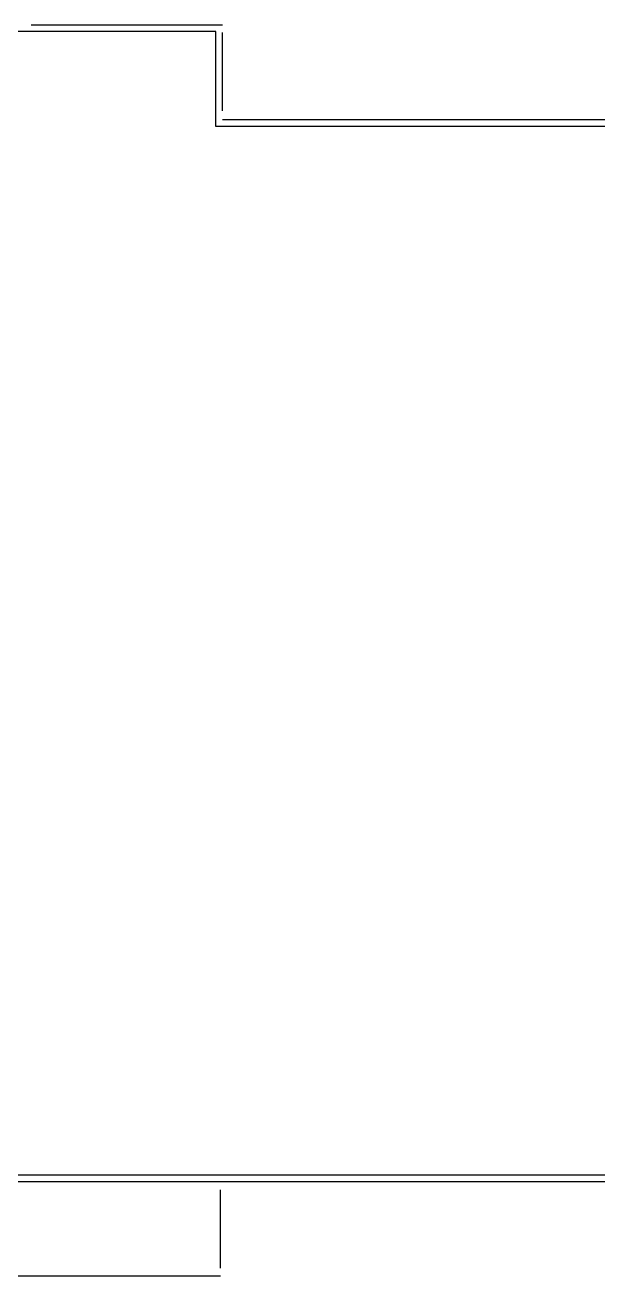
# Model space of a CAD drawing. Header units: millimetres. Extents: x 209 to 37396, y 105 to 19896.
# Drawn here: x 14874 to 23935, y 111 to 19896 of the extents above; entities that cross this region are included whole.
import ezdxf

# ---------------------------------------------------------------- set-up
doc = ezdxf.new("R2010")
doc.units = ezdxf.units.MM
for name, color, linetype in [('ALFEIZAR (NO PASANTE)', 7, 'Continuous'), ('ALFEIZAR (PASANTE)', 7, 'Continuous'), ('DINTEL (NO PASANTE)', 7, 'Continuous'), ('DINTEL (PASANTE)', 7, 'Continuous'), ('DURMIENTE (NO PASANTE)', 7, 'Continuous'), ('INPUT ARISTAS SUP. FORJADOS', 7, 'Continuous'), ('LÍNEA COTA DE NIVEL (NO PASANTE)', 7, 'Continuous'), ('LÍNEA COTA DE NIVEL (PASANTE)', 7, 'Continuous'), ('MONTANTES CORTOS (NO PASANTE)', 7, 'Continuous'), ('MONTANTES CORTOS (PASANTE)', 7, 'Continuous'), ('MONTANTES DE ESQUINA (NO PASANTE)', 7, 'Continuous'), ('MONTANTES DE ESQUINA (PASANTE)', 7, 'Continuous'), ('MONTANTES LARGOS (NO PASANTE)', 7, 'Continuous'), ('MONTANTES LARGOS (PASANTE)', 7, 'Continuous'), ('MONTANTES SIMPLES HUECOS (NO PASANTE)', 7, 'Continuous'), ('MONTANTES SIMPLES HUECOS (PASANTE)', 7, 'Continuous'), ('MONTANTES UNION (PASANTE)', 7, 'Continuous'), ('TESTERO (NO PASANTE)', 7, 'Continuous'), ('TESTERO (PASANTE)', 7, 'Continuous')]:
    doc.layers.add(name, color=color, linetype=linetype)
doc.layers.add('DURMIENTE (PASANTE)', color=7, linetype='Continuous', plot=False)

msp = doc.modelspace()

# ---------------------------------------------------------------- linework, layer by layer
at = {"layer": 'ALFEIZAR (NO PASANTE)', "color": 212, "true_color": 0xe300e3}
for p, q in [((17964, 379, 4065), (17964, 1389, 4065)), ((15421, 111, 4115), (17031, 111, 4115))]:
    msp.add_line(p, q, dxfattribs=at)
at = {"layer": 'ALFEIZAR (PASANTE)', "color": 212, "true_color": 0xe300e3}
for p, q in [((17056, 19896, 4090), (15446, 19896, 4090)), ((17056, 19896, 14440), (15446, 19896, 14440)), ((17056, 19896, 17890), (15446, 19896, 17890)), ((17996, 18538, 3990), (17996, 19548, 3990)), ((20129, 18396, 3990), (18519, 18396, 3990)), ((23398, 18396, 15290), (21288, 18396, 15290)), ((23398, 18396, 8390), (21288, 18396, 8390)), ((23398, 18396, 4940), (21288, 18396, 4940)), ((15243, 1604, 18740), (17353, 1604, 18740)), ((15243, 1604, 11840), (17353, 1604, 11840)), ((18102, 1604, 15290), (20212, 1604, 15290)), ((18102, 1604, 8390), (20212, 1604, 8390)), ((18102, 1604, 4940), (20212, 1604, 4940)), ((21288, 1604, 15290), (23398, 1604, 15290)), ((21288, 1604, 8390), (23398, 1604, 8390)), ((21288, 1604, 4940), (23398, 1604, 4940))]:
    msp.add_line(p, q, dxfattribs=at)
at = {"layer": 'DINTEL (NO PASANTE)', "color": 181, "true_color": 0xa18eff}
for p, q in [((17964, 379, 6525), (17964, 1389, 6525)), ((15421, 111, 6525), (17031, 111, 6525))]:
    msp.add_line(p, q, dxfattribs=at)
at = {"layer": 'DINTEL (PASANTE)', "color": 181, "true_color": 0xa18eff}
for p, q in [((17056, 19896, 6475), (15446, 19896, 6475)), ((17056, 19896, 16825), (15446, 19896, 16825)), ((17056, 19896, 13375), (15446, 19896, 13375)), ((17056, 19896, 9925), (15446, 19896, 9925)), ((17056, 19896, 20275), (15446, 19896, 20275)), ((17996, 18538, 6475), (17996, 19548, 6475)), ((17996, 18538, 16835), (17996, 19548, 16835)), ((17996, 18538, 13385), (17996, 19548, 13385)), ((17996, 18538, 9935), (17996, 19548, 9935)), ((17996, 18538, 20285), (17996, 19548, 20285)), ((20129, 18396, 16835), (18519, 18396, 16835)), ((20129, 18396, 20285), (18519, 18396, 20285)), ((20129, 18396, 13385), (18519, 18396, 13385)), ((20129, 18396, 9935), (18519, 18396, 9935)), ((20129, 18396, 6475), (18519, 18396, 6475)), ((23398, 18396, 16825), (21288, 18396, 16825)), ((23398, 18396, 13385), (21288, 18396, 13385)), ((23398, 18396, 20285), (21288, 18396, 20285)), ((23398, 18396, 9925), (21288, 18396, 9925)), ((23398, 18396, 6475), (21288, 18396, 6475)), ((15243, 1604, 16835), (17353, 1604, 16835)), ((15243, 1604, 20275), (17353, 1604, 20275)), ((15243, 1604, 13375), (17353, 1604, 13375)), ((15243, 1604, 9935), (17353, 1604, 9935)), ((18102, 1604, 16825), (20212, 1604, 16825)), ((18102, 1604, 9925), (20212, 1604, 9925)), ((18102, 1604, 6475), (20212, 1604, 6475)), ((18152, 1604, 20285), (20262, 1604, 20285)), ((18152, 1604, 13385), (20262, 1604, 13385)), ((21288, 1604, 20285), (23398, 1604, 20285)), ((21288, 1604, 16825), (23398, 1604, 16825)), ((21288, 1604, 13385), (23398, 1604, 13385)), ((21288, 1604, 9925), (23398, 1604, 9925)), ((21288, 1604, 6475), (23398, 1604, 6475))]:
    msp.add_line(p, q, dxfattribs=at)
at = {"layer": 'DURMIENTE (NO PASANTE)', "color": 1, "true_color": 0xff0000}
for p, q in [((17964, 236, 3900), (17964, 1476, 3900)), ((14597, 111, 3900), (17964, 111, 3900))]:
    msp.add_line(p, q, dxfattribs=at)
at = {"layer": 'DURMIENTE (PASANTE)', "color": 1, "true_color": 0xff0000}
for p, q in [((17996, 19896, 3850), (14974, 19896, 3850)), ((17996, 19896, 14350), (14974, 19896, 14350)), ((17996, 19896, 10900), (14974, 19896, 10900)), ((17996, 19896, 7450), (14974, 19896, 7450)), ((17996, 19896, 17800), (14974, 19896, 17800)), ((17996, 18538, 3850), (17996, 19776, 3850)), ((17996, 18538, 14350), (17996, 19776, 14350)), ((17996, 18538, 10900), (17996, 19776, 10900)), ((17996, 18538, 7450), (17996, 19776, 7450)), ((17996, 18538, 17800), (17996, 19776, 17800)), ((20245, 18396, 14350), (17996, 18396, 14350)), ((20245, 18396, 17800), (17996, 18396, 17800)), ((20245, 18396, 10900), (17996, 18396, 10900)), ((20245, 18396, 7450), (17996, 18396, 7450)), ((20245, 18396, 3850), (17996, 18396, 3850)), ((23865, 18396, 14350), (20345, 18396, 14350)), ((23865, 18396, 10900), (20345, 18396, 10900)), ((23865, 18396, 17800), (20345, 18396, 17800)), ((23865, 18396, 7450), (20345, 18396, 7450)), ((23865, 18396, 3850), (20345, 18396, 3850)), ((11735, 1604, 14350), (15025, 1604, 14350)), ((11735, 1604, 10900), (15025, 1604, 10900)), ((11735, 1604, 17800), (15025, 1604, 17800)), ((11735, 1604, 7450), (15025, 1604, 7450)), ((15125, 1604, 14350), (17885, 1604, 14350)), ((15125, 1604, 17800), (17885, 1604, 17800)), ((15125, 1604, 10900), (17885, 1604, 10900)), ((15125, 1604, 7450), (17885, 1604, 7450)), ((17985, 1604, 17800), (21075, 1604, 17800)), ((17985, 1604, 14350), (21075, 1604, 14350)), ((17985, 1604, 10900), (21075, 1604, 10900)), ((17985, 1604, 7450), (21075, 1604, 7450)), ((17985, 1604, 3850), (21075, 1604, 3850)), ((21175, 1604, 17800), (23905, 1604, 17800)), ((21175, 1604, 14350), (23905, 1604, 14350)), ((21175, 1604, 10900), (23905, 1604, 10900)), ((21175, 1604, 7450), (23905, 1604, 7450)), ((21175, 1604, 3850), (23905, 1604, 3850))]:
    msp.add_line(p, q, dxfattribs=at)
at = {"layer": 'INPUT ARISTAS SUP. FORJADOS', "color": 200, "true_color": 0xae00ff}
for points in [[(3355, 210), (3355, 1709), (11666, 1709), (11781, 1709), (14530, 1709), (18031, 1709), (25744, 1709), (25858, 1709), (34145, 1709), (34145, 210), (37291, 210), (37291, 19791), (34145, 19791), (34145, 18291), (25744, 18291), (17891, 18291), (17891, 19791), (7274, 19791), (7274, 18291), (3584, 18291), (3584, 19791), (209, 19791), (209, 210)], [(3355, 210), (3355, 1709), (34145, 1709), (34145, 210), (37291, 210), (37291, 19791), (34145, 19791), (34145, 18291), (17891, 18291), (17891, 19791), (7274, 19791), (7274, 18291), (3584, 18291), (3584, 19791), (209, 19791), (209, 210)], [(3355, 210), (3355, 1709), (34145, 1709), (34145, 210), (37291, 210), (37291, 19791), (34145, 19791), (34145, 18291), (17891, 18291), (17891, 19791), (7274, 19791), (7274, 18291), (3584, 18291), (3584, 19791), (209, 19791), (209, 210)], [(3355, 210), (3355, 1709), (34145, 1709), (34145, 210), (37291, 210), (37291, 19791), (34145, 19791), (34145, 18291), (17891, 18291), (17891, 19791), (7274, 19791), (7274, 18291), (3584, 18291), (3584, 19791), (209, 19791), (209, 210)], [(3355, 210), (3355, 1709), (34145, 1709), (34145, 210), (37291, 210), (37291, 19791), (34145, 19791), (34145, 18291), (17891, 18291), (17891, 19791), (7274, 19791), (7274, 18291), (3584, 18291), (3584, 19791), (209, 19791), (209, 210)], [(3355, 209), (3355, 1709), (11666, 1709), (11781, 1709), (14530, 1709), (18031, 1709), (25744, 1709), (25858, 1709), (34145, 1709), (34145, 209), (37291, 209), (37291, 19791), (34145, 19791), (34145, 18291), (25744, 18291), (17891, 18291), (17891, 19791), (7274, 19791), (7274, 18291), (3584, 18291), (3584, 19791), (209, 19791), (209, 209)]]:
    msp.add_lwpolyline(points, close=True, dxfattribs=at)
at = {"layer": 'LÍNEA COTA DE NIVEL (NO PASANTE)', "color": 120, "true_color": 0x00ffcc}
for p, q in [((17964, 236, 5150), (17964, 1476, 5150)), ((14597, 111, 5150), (17964, 111, 5150))]:
    msp.add_line(p, q, dxfattribs=at)
at = {"layer": 'LÍNEA COTA DE NIVEL (PASANTE)', "color": 120, "true_color": 0x00ffcc}
for p, q in [((17996, 19896, 18920), (14974, 19896, 18920)), ((17996, 19896, 15470), (14974, 19896, 15470)), ((17996, 19896, 12020), (14974, 19896, 12020)), ((17996, 19896, 8570), (14974, 19896, 8570)), ((17996, 19896, 5150), (14974, 19896, 5150)), ((17996, 18538, 18920), (17996, 19776, 18920)), ((17996, 18538, 15470), (17996, 19776, 15470)), ((17996, 18538, 12020), (17996, 19776, 12020)), ((17996, 18538, 8570), (17996, 19776, 8570)), ((17996, 18538, 5150), (17996, 19776, 5150)), ((34040, 18396, 18920), (17996, 18396, 18920)), ((34040, 18396, 15470), (17996, 18396, 15470)), ((34040, 18396, 12020), (17996, 18396, 12020)), ((34040, 18396, 8570), (17996, 18396, 8570)), ((25624, 18396, 5150), (17996, 18396, 5150)), ((3460, 1604, 18920), (34040, 1604, 18920)), ((3460, 1604, 15470), (34040, 1604, 15470)), ((3460, 1604, 12020), (34040, 1604, 12020)), ((3460, 1604, 8570), (34040, 1604, 8570)), ((17985, 1604, 5150), (25664, 1604, 5150))]:
    msp.add_line(p, q, dxfattribs=at)
at = {"layer": 'MONTANTES CORTOS (NO PASANTE)', "color": 180, "true_color": 0x3a00ff}
for p, q in [((17964, 1217, 6525), (17964, 1217, 6945)), ((17964, 798, 6525), (17964, 798, 6945)), ((15557, 111, 3900), (15557, 111, 4115)), ((15557, 111, 6525), (15557, 111, 6945)), ((16184, 111, 3900), (16184, 111, 4115)), ((16184, 111, 6525), (16184, 111, 6945)), ((16813, 111, 3900), (16813, 111, 4115)), ((16813, 111, 6525), (16813, 111, 6945))]:
    msp.add_line(p, q, dxfattribs=at)
at = {"layer": 'MONTANTES CORTOS (PASANTE)', "color": 180, "true_color": 0x3a00ff}
for p, q in [((15813, 19896, 6475), (15813, 19896, 7325)), ((15813, 19896, 3850), (15813, 19896, 4090)), ((15813, 19896, 16825), (15813, 19896, 17675)), ((15813, 19896, 13375), (15813, 19896, 14225)), ((15813, 19896, 9925), (15813, 19896, 10775)), ((15813, 19896, 20275), (15813, 19896, 21045)), ((16181, 19896, 6475), (16181, 19896, 7325)), ((16181, 19896, 3850), (16181, 19896, 4090)), ((16181, 19896, 16825), (16181, 19896, 17675)), ((16181, 19896, 13375), (16181, 19896, 14225)), ((16181, 19896, 9925), (16181, 19896, 10775)), ((16181, 19896, 20275), (16181, 19896, 21045)), ((16618, 19896, 6475), (16618, 19896, 7325)), ((16618, 19896, 3850), (16618, 19896, 4090)), ((16618, 19896, 16825), (16618, 19896, 17675)), ((16618, 19896, 13375), (16618, 19896, 14225)), ((16618, 19896, 9925), (16618, 19896, 10775)), ((16618, 19896, 20275), (16618, 19896, 21045)), ((17996, 19129, 6475), (17996, 19129, 7325)), ((17996, 19129, 3850), (17996, 19129, 3990)), ((17996, 19129, 16825), (17996, 19129, 17675)), ((17996, 19129, 13375), (17996, 19129, 14225)), ((17996, 19129, 9925), (17996, 19129, 10775)), ((17996, 19129, 20275), (17996, 19129, 21045)), ((17996, 18710, 6475), (17996, 18710, 7325)), ((17996, 18710, 3850), (17996, 18710, 3990)), ((17996, 18710, 16825), (17996, 18710, 17675)), ((17996, 18710, 13375), (17996, 18710, 14225)), ((17996, 18710, 9925), (17996, 18710, 10775)), ((17996, 18710, 20275), (17996, 18710, 21045)), ((18848, 18396, 16825), (18848, 18396, 17675)), ((18848, 18396, 20275), (18848, 18396, 21045)), ((18848, 18396, 13375), (18848, 18396, 14225)), ((18848, 18396, 9925), (18848, 18396, 10775)), ((18848, 18396, 6475), (18848, 18396, 7325)), ((18848, 18396, 3850), (18848, 18396, 3990)), ((19178, 18396, 16825), (19178, 18396, 17675)), ((19178, 18396, 20275), (19178, 18396, 21045)), ((19178, 18396, 13375), (19178, 18396, 14225)), ((19178, 18396, 9925), (19178, 18396, 10775)), ((19178, 18396, 6475), (19178, 18396, 7325)), ((19178, 18396, 3850), (19178, 18396, 3990)), ((19653, 18396, 16825), (19653, 18396, 17675)), ((19653, 18396, 20275), (19653, 18396, 21045)), ((19653, 18396, 13375), (19653, 18396, 14225)), ((19653, 18396, 9925), (19653, 18396, 10775)), ((19653, 18396, 6475), (19653, 18396, 7325)), ((19653, 18396, 3850), (19653, 18396, 3990)), ((21552, 18396, 16825), (21552, 18396, 17675)), ((21552, 18396, 14350), (21552, 18396, 15290)), ((21552, 18396, 13375), (21552, 18396, 14225)), ((21552, 18396, 20275), (21552, 18396, 21045)), ((21552, 18396, 9925), (21552, 18396, 10775)), ((21552, 18396, 7450), (21552, 18396, 8390)), ((21552, 18396, 6475), (21552, 18396, 7325)), ((21552, 18396, 3850), (21552, 18396, 4940)), ((22179, 18396, 16825), (22179, 18396, 17675)), ((22179, 18396, 14350), (22179, 18396, 15290)), ((22179, 18396, 13375), (22179, 18396, 14225)), ((22179, 18396, 20275), (22179, 18396, 21045)), ((22179, 18396, 9925), (22179, 18396, 10775)), ((22179, 18396, 7450), (22179, 18396, 8390)), ((22179, 18396, 6475), (22179, 18396, 7325)), ((22179, 18396, 3850), (22179, 18396, 4940)), ((22806, 18396, 16825), (22806, 18396, 17675)), ((22806, 18396, 14350), (22806, 18396, 15290)), ((22806, 18396, 13375), (22806, 18396, 14225)), ((22806, 18396, 20275), (22806, 18396, 21045)), ((22806, 18396, 9925), (22806, 18396, 10775)), ((22806, 18396, 7450), (22806, 18396, 8390)), ((22806, 18396, 6475), (22806, 18396, 7325)), ((22806, 18396, 3850), (22806, 18396, 4940)), ((15421, 1604, 16825), (15421, 1604, 17675)), ((15421, 1604, 20275), (15421, 1604, 21045)), ((15421, 1604, 17800), (15421, 1604, 18740)), ((15421, 1604, 13375), (15421, 1604, 14225)), ((15421, 1604, 10900), (15421, 1604, 11840)), ((15421, 1604, 9925), (15421, 1604, 10775)), ((16049, 1604, 16825), (16049, 1604, 17675)), ((16049, 1604, 20275), (16049, 1604, 21045)), ((16049, 1604, 17800), (16049, 1604, 18740)), ((16049, 1604, 13375), (16049, 1604, 14225)), ((16049, 1604, 10900), (16049, 1604, 11840)), ((16049, 1604, 9925), (16049, 1604, 10775)), ((16678, 1604, 16825), (16678, 1604, 17675)), ((16678, 1604, 20275), (16678, 1604, 21045)), ((16678, 1604, 17800), (16678, 1604, 18740)), ((16678, 1604, 13375), (16678, 1604, 14225)), ((16678, 1604, 10900), (16678, 1604, 11840)), ((16678, 1604, 9925), (16678, 1604, 10775)), ((17031, 1604, 16825), (17031, 1604, 17675)), ((17031, 1604, 20275), (17031, 1604, 21045)), ((17031, 1604, 17800), (17031, 1604, 18740)), ((17031, 1604, 13375), (17031, 1604, 14225)), ((17031, 1604, 10900), (17031, 1604, 11840)), ((17031, 1604, 9925), (17031, 1604, 10775)), ((18614, 1604, 20275), (18614, 1604, 21045)), ((18614, 1604, 16825), (18614, 1604, 17675)), ((18614, 1604, 14350), (18614, 1604, 15290)), ((18614, 1604, 13375), (18614, 1604, 14225)), ((18614, 1604, 9925), (18614, 1604, 10775)), ((18614, 1604, 7450), (18614, 1604, 8390)), ((18614, 1604, 6475), (18614, 1604, 7325)), ((18614, 1604, 3850), (18614, 1604, 4940)), ((19241, 1604, 20275), (19241, 1604, 21045)), ((19241, 1604, 16825), (19241, 1604, 17675)), ((19241, 1604, 14350), (19241, 1604, 15290)), ((19241, 1604, 13375), (19241, 1604, 14225)), ((19241, 1604, 9925), (19241, 1604, 10775)), ((19241, 1604, 7450), (19241, 1604, 8390)), ((19241, 1604, 6475), (19241, 1604, 7325)), ((19241, 1604, 3850), (19241, 1604, 4940)), ((19868, 1604, 20275), (19868, 1604, 21045)), ((19868, 1604, 16825), (19868, 1604, 17675)), ((19868, 1604, 14350), (19868, 1604, 15290)), ((19868, 1604, 13375), (19868, 1604, 14225)), ((19868, 1604, 9925), (19868, 1604, 10775)), ((19868, 1604, 7450), (19868, 1604, 8390)), ((19868, 1604, 6475), (19868, 1604, 7325)), ((19868, 1604, 3850), (19868, 1604, 4940)), ((21444, 1604, 20275), (21444, 1604, 21045)), ((21444, 1604, 16825), (21444, 1604, 17675)), ((21444, 1604, 14350), (21444, 1604, 15290)), ((21444, 1604, 13375), (21444, 1604, 14225)), ((21444, 1604, 9925), (21444, 1604, 10775)), ((21444, 1604, 7450), (21444, 1604, 8390)), ((21444, 1604, 6475), (21444, 1604, 7325)), ((21444, 1604, 3850), (21444, 1604, 4940)), ((22071, 1604, 20275), (22071, 1604, 21045)), ((22071, 1604, 16825), (22071, 1604, 17675)), ((22071, 1604, 14350), (22071, 1604, 15290)), ((22071, 1604, 13375), (22071, 1604, 14225)), ((22071, 1604, 9925), (22071, 1604, 10775)), ((22071, 1604, 7450), (22071, 1604, 8390)), ((22071, 1604, 6475), (22071, 1604, 7325)), ((22071, 1604, 3850), (22071, 1604, 4940)), ((22698, 1604, 20275), (22698, 1604, 21045)), ((22698, 1604, 16825), (22698, 1604, 17675)), ((22698, 1604, 14350), (22698, 1604, 15290)), ((22698, 1604, 13375), (22698, 1604, 14225)), ((22698, 1604, 9925), (22698, 1604, 10775)), ((22698, 1604, 7450), (22698, 1604, 8390)), ((22698, 1604, 6475), (22698, 1604, 7325)), ((22698, 1604, 3850), (22698, 1604, 4940)), ((23048, 1604, 20275), (23048, 1604, 21045)), ((23048, 1604, 16825), (23048, 1604, 17675)), ((23048, 1604, 14350), (23048, 1604, 15290)), ((23048, 1604, 13375), (23048, 1604, 14225)), ((23048, 1604, 9925), (23048, 1604, 10775)), ((23048, 1604, 7450), (23048, 1604, 8390)), ((23048, 1604, 6475), (23048, 1604, 7325)), ((23048, 1604, 3850), (23048, 1604, 4940))]:
    msp.add_line(p, q, dxfattribs=at)
at = {"layer": 'MONTANTES DE ESQUINA (NO PASANTE)', "color": 143, "true_color": 0x34b0d9}
msp.add_line((17964, 111, 3900), (17964, 111, 6945), dxfattribs=at)
at = {"layer": 'MONTANTES DE ESQUINA (PASANTE)', "color": 143, "true_color": 0x34b0d9}
for p, q in [((17996, 19896, 3850), (17996, 19896, 7325)), ((17996, 19896, 14350), (17996, 19896, 17675)), ((17996, 19896, 10900), (17996, 19896, 14225)), ((17996, 19896, 7450), (17996, 19896, 10775)), ((17996, 19896, 17800), (17996, 19896, 21045)), ((17996, 18396, 14350), (17996, 18396, 17675)), ((17996, 18396, 17800), (17996, 18396, 21045)), ((17996, 18396, 10900), (17996, 18396, 14225)), ((17996, 18396, 7450), (17996, 18396, 10775)), ((17996, 18396, 3850), (17996, 18396, 7325)), ((17985, 1604, 3850), (17985, 1604, 7325))]:
    msp.add_line(p, q, dxfattribs=at)
at = {"layer": 'MONTANTES DE ESQUINA (PASANTE)', "color": 100, "true_color": 0x00ff25}
for p, q in [((17996, 19776, 3850), (17996, 19776, 7325)), ((17996, 19776, 14350), (17996, 19776, 17675)), ((17996, 19776, 10900), (17996, 19776, 14225)), ((17996, 19776, 7450), (17996, 19776, 10775)), ((17996, 19776, 17800), (17996, 19776, 21045)), ((17996, 18538, 3850), (17996, 18538, 7325)), ((17996, 18538, 14350), (17996, 18538, 17675)), ((17996, 18538, 10900), (17996, 18538, 14225)), ((17996, 18538, 7450), (17996, 18538, 10775)), ((17996, 18538, 17800), (17996, 18538, 21045))]:
    msp.add_line(p, q, dxfattribs=at)
at = {"layer": 'MONTANTES LARGOS (NO PASANTE)', "color": 100, "true_color": 0x00ff25}
for p, q in [((17964, 1476, 3900), (17964, 1476, 6945)), ((17964, 236, 3900), (17964, 236, 6945)), ((14875, 111, 3900), (14875, 111, 6945)), ((15243, 111, 3900), (15243, 111, 6945)), ((15243, 111, 4045), (15243, 111, 6945)), ((17353, 111, 3900), (17353, 111, 6945)), ((17670, 111, 3900), (17670, 111, 6945)), ((17885, 111, 3900), (17885, 111, 6945))]:
    msp.add_line(p, q, dxfattribs=at)
at = {"layer": 'MONTANTES LARGOS (PASANTE)', "color": 100, "true_color": 0x00ff25}
for p, q in [((14974, 19896, 3850), (14974, 19896, 7325)), ((14974, 19896, 14350), (14974, 19896, 17675)), ((14974, 19896, 10900), (14974, 19896, 14225)), ((14974, 19896, 7450), (14974, 19896, 10775)), ((14974, 19896, 17800), (14974, 19896, 21045)), ((17435, 19896, 3850), (17435, 19896, 7325)), ((17435, 19896, 14350), (17435, 19896, 17675)), ((17435, 19896, 10900), (17435, 19896, 14225)), ((17435, 19896, 7450), (17435, 19896, 10775)), ((17435, 19896, 17800), (17435, 19896, 21045)), ((20817, 18396, 14350), (20817, 18396, 17675)), ((20817, 18396, 10900), (20817, 18396, 14225)), ((20817, 18396, 17800), (20817, 18396, 21045)), ((20817, 18396, 7450), (20817, 18396, 10775)), ((20817, 18396, 3850), (20817, 18396, 7325)), ((20262, 1604, 3850), (20262, 1604, 7325)), ((20668, 1604, 17800), (20668, 1604, 21045)), ((20668, 1604, 14350), (20668, 1604, 17675)), ((20668, 1604, 10900), (20668, 1604, 14225)), ((20668, 1604, 7450), (20668, 1604, 10775)), ((20668, 1604, 3850), (20668, 1604, 7325))]:
    msp.add_line(p, q, dxfattribs=at)
at = {"layer": 'MONTANTES SIMPLES HUECOS (NO PASANTE)', "color": 30, "true_color": 0xf58c14}
for p, q in [((17964, 1389, 3900), (17964, 1389, 6945)), ((17964, 379, 3900), (17964, 379, 6945)), ((15421, 111, 3900), (15421, 111, 6945)), ((17031, 111, 3900), (17031, 111, 6945))]:
    msp.add_line(p, q, dxfattribs=at)
at = {"layer": 'MONTANTES SIMPLES HUECOS (PASANTE)', "color": 30, "true_color": 0xf58c14}
for p, q in [((15446, 19896, 3850), (15446, 19896, 7325)), ((15446, 19896, 14350), (15446, 19896, 17675)), ((15446, 19896, 10900), (15446, 19896, 14225)), ((15446, 19896, 7450), (15446, 19896, 10775)), ((15446, 19896, 17800), (15446, 19896, 21045)), ((17056, 19896, 3850), (17056, 19896, 7325)), ((17056, 19896, 14350), (17056, 19896, 17675)), ((17056, 19896, 10900), (17056, 19896, 14225)), ((17056, 19896, 7450), (17056, 19896, 10775)), ((17056, 19896, 17800), (17056, 19896, 21045)), ((17996, 19548, 3850), (17996, 19548, 7325)), ((17996, 19548, 14350), (17996, 19548, 17675)), ((17996, 19548, 10900), (17996, 19548, 14225)), ((17996, 19548, 7450), (17996, 19548, 10775)), ((17996, 19548, 17800), (17996, 19548, 21045)), ((18519, 18396, 14350), (18519, 18396, 17675)), ((18519, 18396, 17800), (18519, 18396, 21045)), ((18519, 18396, 10900), (18519, 18396, 14225)), ((18519, 18396, 7450), (18519, 18396, 10775)), ((18519, 18396, 3850), (18519, 18396, 7325)), ((20129, 18396, 14350), (20129, 18396, 17675)), ((20129, 18396, 17800), (20129, 18396, 21045)), ((20129, 18396, 10900), (20129, 18396, 14225)), ((20129, 18396, 7450), (20129, 18396, 10775)), ((20129, 18396, 3850), (20129, 18396, 7325)), ((21288, 18396, 14350), (21288, 18396, 17675)), ((21288, 18396, 10900), (21288, 18396, 14225)), ((21288, 18396, 17800), (21288, 18396, 21045)), ((21288, 18396, 7450), (21288, 18396, 10775)), ((21288, 18396, 3850), (21288, 18396, 7325)), ((23398, 18396, 14350), (23398, 18396, 17675)), ((23398, 18396, 10900), (23398, 18396, 14225)), ((23398, 18396, 17800), (23398, 18396, 21045)), ((23398, 18396, 7450), (23398, 18396, 10775)), ((23398, 18396, 3850), (23398, 18396, 7325)), ((15243, 1604, 14350), (15243, 1604, 17675)), ((15243, 1604, 17800), (15243, 1604, 21045)), ((15243, 1604, 10900), (15243, 1604, 14225)), ((15243, 1604, 7450), (15243, 1604, 10775)), ((17353, 1604, 14350), (17353, 1604, 17675)), ((17353, 1604, 17800), (17353, 1604, 21045)), ((17353, 1604, 10900), (17353, 1604, 14225)), ((17353, 1604, 7450), (17353, 1604, 10775)), ((18102, 1604, 14350), (18102, 1604, 17675)), ((18102, 1604, 7450), (18102, 1604, 10775)), ((18102, 1604, 3850), (18102, 1604, 7325)), ((18152, 1604, 17800), (18152, 1604, 21045)), ((18152, 1604, 10900), (18152, 1604, 14225)), ((20212, 1604, 14350), (20212, 1604, 17675)), ((20212, 1604, 7450), (20212, 1604, 10775)), ((20212, 1604, 3850), (20212, 1604, 7325)), ((20262, 1604, 17800), (20262, 1604, 21045)), ((20262, 1604, 10900), (20262, 1604, 14225)), ((21288, 1604, 17800), (21288, 1604, 21045)), ((21288, 1604, 14350), (21288, 1604, 17675)), ((21288, 1604, 10900), (21288, 1604, 14225)), ((21288, 1604, 7450), (21288, 1604, 10775)), ((21288, 1604, 3850), (21288, 1604, 7325)), ((23398, 1604, 17800), (23398, 1604, 21045)), ((23398, 1604, 14350), (23398, 1604, 17675)), ((23398, 1604, 10900), (23398, 1604, 14225)), ((23398, 1604, 7450), (23398, 1604, 10775)), ((23398, 1604, 3850), (23398, 1604, 7325))]:
    msp.add_line(p, q, dxfattribs=at)
at = {"layer": 'MONTANTES UNION (PASANTE)', "color": 100, "true_color": 0x00ff25}
for p, q in [((20245, 18396, 14350), (20245, 18396, 17675)), ((20245, 18396, 17800), (20245, 18396, 21045)), ((20245, 18396, 10900), (20245, 18396, 14225)), ((20245, 18396, 7450), (20245, 18396, 10775)), ((20245, 18396, 3850), (20245, 18396, 7325)), ((20345, 18396, 14350), (20345, 18396, 17675)), ((20345, 18396, 10900), (20345, 18396, 14225)), ((20345, 18396, 17800), (20345, 18396, 21045)), ((20345, 18396, 7450), (20345, 18396, 10775)), ((20345, 18396, 3850), (20345, 18396, 7325)), ((23865, 18396, 14350), (23865, 18396, 17675)), ((23865, 18396, 10900), (23865, 18396, 14225)), ((23865, 18396, 17800), (23865, 18396, 21045)), ((23865, 18396, 7450), (23865, 18396, 10775)), ((23865, 18396, 3850), (23865, 18396, 7325)), ((23865, 18396, 3850), (23865, 18396, 7325)), ((15025, 1604, 14350), (15025, 1604, 17675)), ((15025, 1604, 10900), (15025, 1604, 14225)), ((15025, 1604, 17800), (15025, 1604, 21045)), ((15025, 1604, 7450), (15025, 1604, 10775)), ((15125, 1604, 14350), (15125, 1604, 17675)), ((15125, 1604, 17800), (15125, 1604, 21045)), ((15125, 1604, 10900), (15125, 1604, 14225)), ((15125, 1604, 7450), (15125, 1604, 10775)), ((17885, 1604, 14350), (17885, 1604, 17675)), ((17885, 1604, 17800), (17885, 1604, 21045)), ((17885, 1604, 10900), (17885, 1604, 14225)), ((17885, 1604, 7450), (17885, 1604, 10775)), ((17985, 1604, 17800), (17985, 1604, 21045)), ((17985, 1604, 14350), (17985, 1604, 17675)), ((17985, 1604, 10900), (17985, 1604, 14225)), ((17985, 1604, 7450), (17985, 1604, 10775)), ((21075, 1604, 17800), (21075, 1604, 21045)), ((21075, 1604, 14350), (21075, 1604, 17675)), ((21075, 1604, 10900), (21075, 1604, 14225)), ((21075, 1604, 7450), (21075, 1604, 10775)), ((21075, 1604, 3850), (21075, 1604, 7325)), ((21175, 1604, 17800), (21175, 1604, 21045)), ((21175, 1604, 14350), (21175, 1604, 17675)), ((21175, 1604, 10900), (21175, 1604, 14225)), ((21175, 1604, 7450), (21175, 1604, 10775)), ((21175, 1604, 3850), (21175, 1604, 7325)), ((23905, 1604, 17800), (23905, 1604, 21045)), ((23905, 1604, 14350), (23905, 1604, 17675)), ((23905, 1604, 10900), (23905, 1604, 14225)), ((23905, 1604, 7450), (23905, 1604, 10775)), ((23905, 1604, 3850), (23905, 1604, 7325))]:
    msp.add_line(p, q, dxfattribs=at)
at = {"layer": 'TESTERO (NO PASANTE)', "color": 2, "true_color": 0xffff00}
for p, q in [((17964, 236, 6945), (17964, 1476, 6945)), ((14597, 111, 6945), (17964, 111, 6945))]:
    msp.add_line(p, q, dxfattribs=at)
at = {"layer": 'TESTERO (PASANTE)', "color": 2, "true_color": 0xffff00}
for p, q in [((17996, 19896, 7325), (14974, 19896, 7325)), ((17996, 19896, 17675), (14974, 19896, 17675)), ((17996, 19896, 14225), (14974, 19896, 14225)), ((17996, 19896, 10775), (14974, 19896, 10775)), ((17996, 19896, 21045), (14974, 19896, 21045)), ((17996, 18538, 7325), (17996, 19776, 7325)), ((17996, 18538, 17675), (17996, 19776, 17675)), ((17996, 18538, 14225), (17996, 19776, 14225)), ((17996, 18538, 10775), (17996, 19776, 10775)), ((17996, 18538, 21045), (17996, 19776, 21045)), ((20245, 18396, 17675), (17996, 18396, 17675)), ((20245, 18396, 21045), (17996, 18396, 21045)), ((20245, 18396, 14225), (17996, 18396, 14225)), ((20245, 18396, 10775), (17996, 18396, 10775)), ((20245, 18396, 7325), (17996, 18396, 7325)), ((23865, 18396, 17675), (20345, 18396, 17675)), ((23865, 18396, 14225), (20345, 18396, 14225)), ((23865, 18396, 21045), (20345, 18396, 21045)), ((23865, 18396, 10775), (20345, 18396, 10775)), ((23865, 18396, 7325), (20345, 18396, 7325)), ((11735, 1604, 17675), (15025, 1604, 17675)), ((11735, 1604, 14225), (15025, 1604, 14225)), ((11735, 1604, 21045), (15025, 1604, 21045)), ((11735, 1604, 10775), (15025, 1604, 10775)), ((15125, 1604, 17675), (17885, 1604, 17675)), ((15125, 1604, 21045), (17885, 1604, 21045)), ((15125, 1604, 14225), (17885, 1604, 14225)), ((15125, 1604, 10775), (17885, 1604, 10775)), ((17985, 1604, 21045), (21075, 1604, 21045)), ((17985, 1604, 17675), (21075, 1604, 17675)), ((17985, 1604, 14225), (21075, 1604, 14225)), ((17985, 1604, 10775), (21075, 1604, 10775)), ((17985, 1604, 7325), (21075, 1604, 7325)), ((21175, 1604, 21045), (23905, 1604, 21045)), ((21175, 1604, 17675), (23905, 1604, 17675)), ((21175, 1604, 14225), (23905, 1604, 14225)), ((21175, 1604, 10775), (23905, 1604, 10775)), ((21175, 1604, 7325), (23905, 1604, 7325))]:
    msp.add_line(p, q, dxfattribs=at)

doc.saveas('drawing.dxf')
